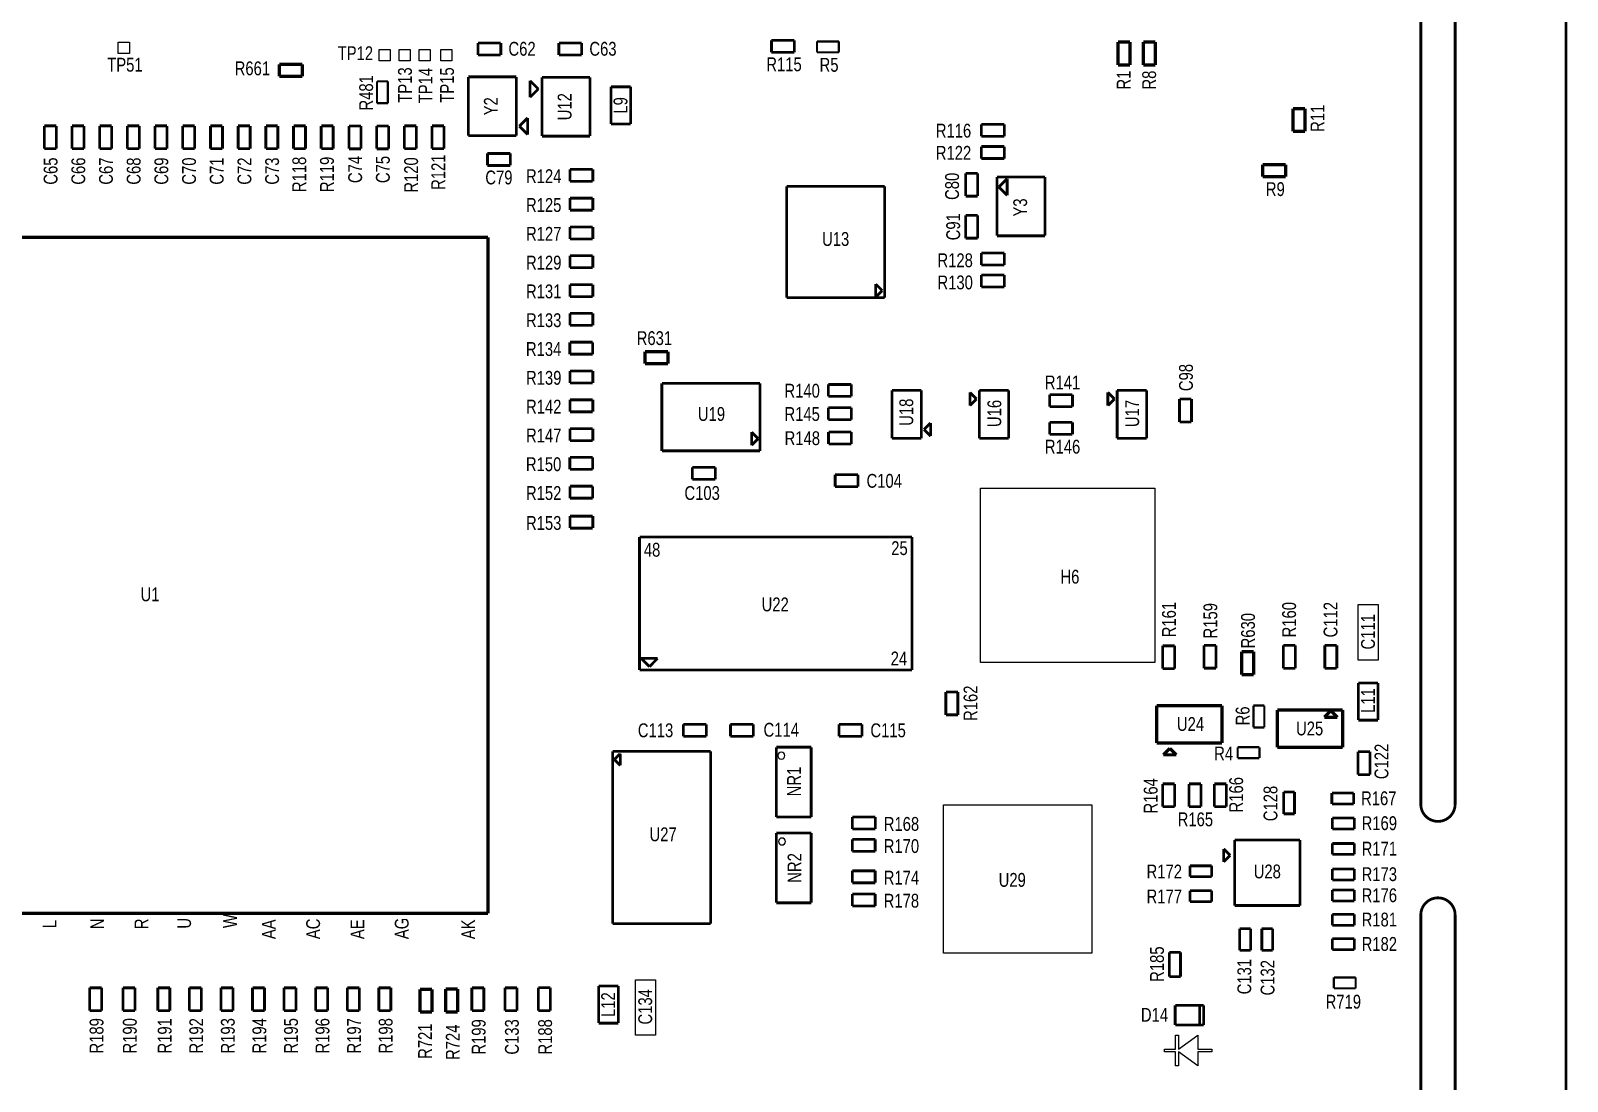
# Model space of a CAD drawing. Extents: x -186 to 234, y -83 to 214.
# Drawn here: x -4 to 66.5, y 22.1 to 70.3 of the extents above; entities that cross this region are included whole.
import ezdxf
from ezdxf.enums import TextEntityAlignment as Align

# ---------------------------------------------------------------- set-up
doc = ezdxf.new("R2010")
doc.units = 0
for name, color, linetype in [('BG_OUTLINE', 253, 'CONTINUOUS'), ('PG_ASSEMBLY_TOP', 111, 'CONTINUOUS'), ('RD_ASSEMBLY_TOP', 142, 'CONTINUOUS')]:
    doc.layers.add(name, color=color, linetype=linetype)

msp = doc.modelspace()

# ---------------------------------------------------------------- linework, layer by layer
at = {"layer": 'BG_OUTLINE', "const_width": 0.127}
for points in [[(66.460395, 157.020311), (66.460395, -9.271)], [(59.805595, 71.334605), (59.805595, 68.794605)], [(61.380395, 71.334605), (61.380395, 68.794605)], [(59.805595, 37.381891), (59.805595, 68.794605)], [(61.380395, 34.841891), (61.380395, 68.794605)], [(59.805595, 34.841891), (59.805595, 37.381891)], [(59.805595, 29.761891), (59.805595, 27.221891)], [(61.380395, 29.761891), (61.380395, 27.221891)], [(59.805595, -6.271006), (59.805595, 27.221891)], [(61.380395, -9.271), (61.380395, 27.221891)]]:
    msp.add_lwpolyline(points, dxfattribs=at)
for points in [[(61.380395, 34.841891, -0.999935), (59.805595, 34.841891)], [(59.805595, 29.761891, -1.000065), (61.380395, 29.761891)]]:
    msp.add_lwpolyline(points, format="xyb", dxfattribs=at)
at = {"layer": 'PG_ASSEMBLY_TOP'}
for points in [[(0.06317, 69.27088), (0.06317, 69.77888), (0.57117, 69.77888), (0.57117, 69.27088)], [(12.030989, 68.9356), (12.030989, 69.4436), (12.538989, 69.4436), (12.538989, 68.9356)], [(12.945389, 68.9356), (12.945389, 69.4436), (13.453389, 69.4436), (13.453389, 68.9356)], [(13.859789, 68.9356), (13.859789, 69.4436), (14.367789, 69.4436), (14.367789, 68.9356)], [(14.850389, 68.9356), (14.850389, 69.4436), (15.358389, 69.4436), (15.358389, 68.9356)], [(39.610589, 41.339008), (39.610589, 49.338992), (47.610598, 49.338992), (47.610598, 41.339008)], [(57.855383, 41.4528), (56.935395, 41.4528), (56.935395, 43.9928), (57.855383, 43.9928)], [(37.920193, 28.011603), (37.920193, 34.811691), (44.720002, 34.811691), (44.720002, 28.011603)], [(23.785601, 26.797), (24.705589, 26.797), (24.705589, 24.257), (23.785601, 24.257)]]:
    msp.add_lwpolyline(points, close=True, dxfattribs=at)
for points, const_width in [([(17.609287, 69.744107), (16.559301, 69.744107)], 0.127), ([(16.559301, 69.744107), (16.559301, 69.193893)], 0.127), ([(17.609287, 69.193893), (17.609287, 69.744107)], 0.127), ([(21.320303, 69.744107), (20.270191, 69.744107)], 0.127), ([(20.270191, 69.744107), (20.270191, 69.193893)], 0.127), ([(21.320303, 69.193893), (21.320303, 69.744107)], 0.127), ([(31.072607, 69.871107), (30.022597, 69.871107)], 0.127), ([(30.022597, 69.871107), (30.022597, 69.320893)], 0.127), ([(31.072607, 69.320893), (31.072607, 69.871107)], 0.127), ([(33.112989, 69.820511), (32.113195, 69.820511)], 0.102108), ([(32.113195, 69.820511), (32.113195, 69.320689)], 0.102108), ([(33.112989, 69.320689), (33.112989, 69.820511)], 0.102108), ([(46.466303, 69.788303), (45.916088, 69.788303)], 0.1524), ([(45.916088, 69.788303), (45.916088, 68.738191)], 0.1524), ([(46.466303, 68.738191), (46.466303, 69.788303)], 0.1524), ([(47.084488, 69.790793), (47.084488, 68.740807)], 0.1524), ([(47.634703, 69.790793), (47.084488, 69.790793)], 0.1524), ([(47.634703, 68.740807), (47.634703, 69.790793)], 0.1524), ([(16.559301, 69.193893), (17.609287, 69.193893)], 0.127), ([(20.270191, 69.193893), (21.320303, 69.193893)], 0.127), ([(30.022597, 69.320893), (31.072607, 69.320893)], 0.127), ([(32.113195, 69.320689), (33.112989, 69.320689)], 0.102108), ([(8.506968, 68.771287), (7.456983, 68.771287)], 0.1524), ([(7.456983, 68.771287), (7.456983, 68.221073)], 0.1524), ([(8.506968, 68.221073), (8.506968, 68.771287)], 0.1524), ([(45.916088, 68.738191), (46.466303, 68.738191)], 0.1524), ([(47.084488, 68.740807), (47.634703, 68.740807)], 0.1524), ([(7.456983, 68.221073), (8.506968, 68.221073)], 0.1524), ([(11.930685, 67.987697), (11.930685, 66.987903)], 0.102108), ([(12.430506, 67.987697), (11.930685, 67.987697)], 0.102108), ([(12.430506, 66.987903), (12.430506, 67.987697)], 0.102108), ([(18.315483, 68.194707), (16.115589, 68.194707)], 0.127), ([(16.115589, 68.194707), (16.115589, 65.494687)], 0.127), ([(18.315483, 65.494687), (18.315483, 68.194707)], 0.127), ([(19.330187, 67.637711), (18.949187, 68.018711)], 0.127), ([(18.949187, 68.018711), (18.949187, 67.891711)], 0.127), ([(18.949187, 67.891711), (18.949187, 67.256711)], 0.127), ([(18.949187, 67.256711), (19.330187, 67.637711)], 0.127), ([(19.500088, 68.174895), (19.500088, 65.474799)], 0.127), ([(21.700287, 68.174895), (19.500088, 68.174895)], 0.127), ([(21.700287, 65.474799), (21.700287, 68.174895)], 0.127), ([(22.662693, 67.737203), (22.662693, 66.037511)], 0.127), ([(23.562793, 67.737203), (22.662693, 67.737203)], 0.127), ([(23.562793, 66.037511), (23.562793, 67.737203)], 0.127), ([(11.930685, 66.987903), (12.430506, 66.987903)], 0.102108), ([(18.841187, 66.311297), (18.460187, 65.930297)], 0.127), ([(18.841187, 65.676297), (18.841187, 66.311297)], 0.127), ([(54.492906, 66.742793), (53.942793, 66.742793)], 0.1524), ([(53.942793, 66.742793), (53.942793, 65.692807)], 0.1524), ([(54.492906, 65.692807), (54.492906, 66.742793)], 0.1524), ([(-3.328594, 65.94729), (-3.328594, 64.897305)], 0.127), ([(-2.778709, 65.94729), (-3.328594, 65.94729)], 0.127), ([(-2.778709, 64.897305), (-2.778709, 65.94729)], 0.127), ([(-1.508709, 65.94729), (-2.058594, 65.94729)], 0.127), ([(-2.058594, 65.94729), (-2.058594, 64.897305)], 0.127), ([(-1.508709, 64.897305), (-1.508709, 65.94729)], 0.127), ([(-0.238709, 65.94729), (-0.788594, 65.94729)], 0.127), ([(-0.788594, 65.94729), (-0.788594, 64.897305)], 0.127), ([(-0.238709, 64.897305), (-0.238709, 65.94729)], 0.127), ([(1.031291, 65.94729), (0.481406, 65.94729)], 0.127), ([(0.481406, 65.94729), (0.481406, 64.897305)], 0.127), ([(1.031291, 64.897305), (1.031291, 65.94729)], 0.127), ([(2.301291, 65.94729), (1.751406, 65.94729)], 0.127), ([(1.751406, 65.94729), (1.751406, 64.897305)], 0.127), ([(2.301291, 64.897305), (2.301291, 65.94729)], 0.127), ([(3.021406, 65.94729), (3.021406, 64.897305)], 0.127), ([(3.571291, 65.94729), (3.021406, 65.94729)], 0.127), ([(3.571291, 64.897305), (3.571291, 65.94729)], 0.127), ([(4.291406, 65.94729), (4.291406, 64.897305)], 0.127), ([(4.841291, 65.94729), (4.291406, 65.94729)], 0.127), ([(4.841291, 64.897305), (4.841291, 65.94729)], 0.127), ([(6.111291, 65.94729), (5.561406, 65.94729)], 0.127), ([(5.561406, 65.94729), (5.561406, 64.897305)], 0.127), ([(6.111291, 64.897305), (6.111291, 65.94729)], 0.127), ([(7.381291, 65.94729), (6.831406, 65.94729)], 0.127), ([(6.831406, 65.94729), (6.831406, 64.897305)], 0.127), ([(7.381291, 64.897305), (7.381291, 65.94729)], 0.127), ([(8.101406, 65.94729), (8.101406, 64.897305)], 0.127), ([(8.651291, 65.94729), (8.101406, 65.94729)], 0.127), ([(8.651291, 64.897305), (8.651291, 65.94729)], 0.127), ([(9.371406, 65.94729), (9.371406, 64.897305)], 0.127), ([(9.921291, 65.94729), (9.371406, 65.94729)], 0.127), ([(9.921291, 64.897305), (9.921291, 65.94729)], 0.127), ([(11.191291, 65.944801), (10.641406, 65.944801)], 0.127), ([(10.641406, 65.944801), (10.641406, 64.894689)], 0.127), ([(11.191291, 64.894689), (11.191291, 65.944801)], 0.127), ([(12.461291, 65.944801), (11.911406, 65.944801)], 0.127), ([(11.911406, 65.944801), (11.911406, 64.894689)], 0.127), ([(12.461291, 64.894689), (12.461291, 65.944801)], 0.127), ([(13.181406, 65.94729), (13.181406, 64.897305)], 0.127), ([(13.731291, 65.94729), (13.181406, 65.94729)], 0.127), ([(13.731291, 64.897305), (13.731291, 65.94729)], 0.127), ([(14.451406, 65.94729), (14.451406, 64.897305)], 0.127), ([(15.001291, 65.94729), (14.451406, 65.94729)], 0.127), ([(15.001291, 64.897305), (15.001291, 65.94729)], 0.127), ([(16.115589, 65.494687), (18.315483, 65.494687)], 0.127), ([(18.460187, 65.930297), (18.841187, 65.549297)], 0.127), ([(18.841187, 65.549297), (18.841187, 65.676297)], 0.127), ([(22.662693, 66.037511), (23.562793, 66.037511)], 0.127), ([(40.700503, 66.015108), (39.650391, 66.015108)], 0.127), ([(39.650391, 66.015108), (39.650391, 65.465198)], 0.127), ([(40.700503, 65.465198), (40.700503, 66.015108)], 0.127), ([(53.942793, 65.692807), (54.492906, 65.692807)], 0.1524), ([(-3.328594, 64.897305), (-2.778709, 64.897305)], 0.127), ([(-2.058594, 64.897305), (-1.508709, 64.897305)], 0.127), ([(-0.788594, 64.897305), (-0.238709, 64.897305)], 0.127), ([(0.481406, 64.897305), (1.031291, 64.897305)], 0.127), ([(1.751406, 64.897305), (2.301291, 64.897305)], 0.127), ([(3.021406, 64.897305), (3.571291, 64.897305)], 0.127), ([(4.291406, 64.897305), (4.841291, 64.897305)], 0.127), ([(5.561406, 64.897305), (6.111291, 64.897305)], 0.127), ([(6.831406, 64.897305), (7.381291, 64.897305)], 0.127), ([(8.101406, 64.897305), (8.651291, 64.897305)], 0.127), ([(9.371406, 64.897305), (9.921291, 64.897305)], 0.127), ([(10.641406, 64.894689), (11.191291, 64.894689)], 0.127), ([(11.911406, 64.894689), (12.461291, 64.894689)], 0.127), ([(13.181406, 64.897305), (13.731291, 64.897305)], 0.127), ([(14.451406, 64.897305), (15.001291, 64.897305)], 0.127), ([(19.500088, 65.474799), (21.700287, 65.474799)], 0.127), ([(39.650391, 65.465198), (40.700503, 65.465198)], 0.127), ([(40.700503, 64.999108), (39.650391, 64.999108)], 0.127), ([(39.650391, 64.999108), (39.650391, 64.449198)], 0.127), ([(40.700503, 64.449198), (40.700503, 64.999108)], 0.127), ([(18.046497, 64.681405), (16.996689, 64.681405)], 0.127), ([(16.996689, 64.681405), (16.996689, 64.13119)], 0.127), ([(16.996689, 64.13119), (18.046497, 64.13119)], 0.127), ([(18.046497, 64.13119), (18.046497, 64.681405)], 0.127), ([(39.650391, 64.449198), (40.700503, 64.449198)], 0.127), ([(53.607487, 64.172109), (52.557502, 64.172109)], 0.1524), ([(52.557502, 64.172109), (52.557502, 63.621895)], 0.1524), ([(53.607487, 63.621895), (53.607487, 64.172109)], 0.1524), ([(21.828303, 63.952907), (20.778191, 63.952907)], 0.127), ([(20.778191, 63.952907), (20.778191, 63.402693)], 0.127), ([(20.778191, 63.402693), (21.828303, 63.402693)], 0.127), ([(21.828303, 63.402693), (21.828303, 63.952907)], 0.127), ([(39.484097, 63.774803), (38.933907, 63.774803)], 0.127), ([(38.933907, 63.774803), (38.933907, 62.724792)], 0.127), ([(39.484097, 62.724792), (39.484097, 63.774803)], 0.127), ([(40.36949, 63.60541), (40.36949, 60.90539)], 0.127), ([(42.569689, 63.60541), (40.36949, 63.60541)], 0.127), ([(40.834589, 63.5254), (40.453589, 63.1444)], 0.127), ([(40.834589, 62.8904), (40.834589, 63.5254)], 0.127), ([(42.569689, 60.90539), (42.569689, 63.60541)], 0.127), ([(52.557502, 63.621895), (53.607487, 63.621895)], 0.1524), ([(35.2171, 63.169292), (30.717007, 63.169292)], 0.127), ([(30.717007, 63.169292), (30.717007, 58.069201)], 0.127), ([(35.2171, 58.069201), (35.2171, 63.169292)], 0.127), ([(38.933907, 62.724792), (39.484097, 62.724792)], 0.127), ([(40.453589, 63.1444), (40.834589, 62.7634)], 0.127), ([(40.834589, 62.7634), (40.834589, 62.8904)], 0.127), ([(21.828303, 62.632107), (20.778191, 62.632107)], 0.127), ([(20.778191, 62.632107), (20.778191, 62.081893)], 0.127), ([(20.778191, 62.081893), (21.828303, 62.081893)], 0.127), ([(21.828303, 62.081893), (21.828303, 62.632107)], 0.127), ([(21.828303, 61.311307), (20.778191, 61.311307)], 0.127), ([(20.778191, 61.311307), (20.778191, 60.761093)], 0.127), ([(21.828303, 60.761093), (21.828303, 61.311307)], 0.127), ([(38.933907, 61.846993), (38.933907, 60.796907)], 0.127), ([(39.484097, 61.846993), (38.933907, 61.846993)], 0.127), ([(39.484097, 60.796907), (39.484097, 61.846993)], 0.127), ([(17.020286, 60.841611), (-13.979906, 60.841611)], 0.1524), ([(17.020286, 29.841393), (17.020286, 60.841611)], 0.1524), ([(20.778191, 60.761093), (21.828303, 60.761093)], 0.127), ([(38.933907, 60.796907), (39.484097, 60.796907)], 0.127), ([(40.36949, 60.90539), (42.569689, 60.90539)], 0.127), ([(21.828303, 59.990507), (20.778191, 59.990507)], 0.127), ([(20.778191, 59.990507), (20.778191, 59.440293)], 0.127), ([(21.828303, 59.440293), (21.828303, 59.990507)], 0.127), ([(40.700503, 60.122308), (39.650391, 60.122308)], 0.127), ([(39.650391, 60.122308), (39.650391, 59.572398)], 0.127), ([(40.700503, 59.572398), (40.700503, 60.122308)], 0.127), ([(20.778191, 59.440293), (21.828303, 59.440293)], 0.127), ([(39.650391, 59.572398), (40.700503, 59.572398)], 0.127), ([(21.828303, 58.669707), (20.778191, 58.669707)], 0.127), ([(20.778191, 58.669707), (20.778191, 58.119493)], 0.127), ([(21.828303, 58.119493), (21.828303, 58.669707)], 0.127), ([(35.102292, 58.395387), (34.802394, 58.695311)], 0.127), ([(34.802394, 58.695311), (34.802394, 58.095388)], 0.127), ([(40.700503, 59.106308), (39.650391, 59.106308)], 0.127), ([(39.650391, 59.106308), (39.650391, 58.556398)], 0.127), ([(39.650391, 58.556398), (40.700503, 58.556398)], 0.127), ([(40.700503, 58.556398), (40.700503, 59.106308)], 0.127), ([(20.778191, 58.119493), (21.828303, 58.119493)], 0.127), ([(30.717007, 58.069201), (35.2171, 58.069201)], 0.127), ([(34.802394, 58.095388), (35.102292, 58.395387)], 0.127), ([(21.828303, 57.348907), (20.778191, 57.348907)], 0.127), ([(20.778191, 57.348907), (20.778191, 56.798693)], 0.127), ([(21.828303, 56.798693), (21.828303, 57.348907)], 0.127), ([(20.778191, 56.798693), (21.828303, 56.798693)], 0.127), ([(21.825687, 56.028107), (20.775701, 56.028107)], 0.127), ([(20.775701, 56.028107), (20.775701, 55.477893)], 0.127), ([(21.825687, 55.477893), (21.825687, 56.028107)], 0.127), ([(20.775701, 55.477893), (21.825687, 55.477893)], 0.127), ([(25.276912, 55.589653), (24.226926, 55.589653)], 0.1524), ([(24.226926, 55.589653), (24.226926, 55.039438)], 0.1524), ([(24.226926, 55.039438), (25.276912, 55.039438)], 0.1524), ([(25.276912, 55.039438), (25.276912, 55.589653)], 0.1524), ([(21.828303, 54.707307), (20.778191, 54.707307)], 0.127), ([(20.778191, 54.707307), (20.778191, 54.157093)], 0.127), ([(21.828303, 54.157093), (21.828303, 54.707307)], 0.127), ([(20.778191, 54.157093), (21.828303, 54.157093)], 0.127), ([(29.495801, 54.145688), (24.995886, 54.145688)], 0.127), ([(24.995886, 54.145688), (24.995886, 51.045593)], 0.127), ([(29.495801, 51.045593), (29.495801, 54.145688)], 0.127), ([(33.682483, 54.090087), (32.632701, 54.090087)], 0.127), ([(32.632701, 54.090087), (32.632701, 53.540203)], 0.127), ([(32.632701, 53.540203), (33.682483, 53.540203)], 0.127), ([(33.682483, 53.540203), (33.682483, 54.090087)], 0.127), ([(36.897589, 53.823591), (35.547605, 53.823591)], 0.127), ([(35.547605, 53.823591), (35.547605, 51.623493)], 0.127), ([(36.897589, 51.623493), (36.897589, 53.823591)], 0.127), ([(39.429995, 53.423591), (39.129995, 53.723489)], 0.127), ([(39.129995, 53.723489), (39.129995, 53.123592)], 0.127), ([(40.904998, 53.823591), (39.554887, 53.823591)], 0.127), ([(39.554887, 53.823591), (39.554887, 51.623493)], 0.127), ([(40.904998, 51.623493), (40.904998, 53.823591)], 0.127), ([(43.828691, 53.621889), (42.778985, 53.621889)], 0.127), ([(42.778985, 53.621889), (42.778985, 53.071801)], 0.127), ([(43.828691, 53.071801), (43.828691, 53.621889)], 0.127), ([(45.752487, 53.423591), (45.452589, 53.723489)], 0.127), ([(45.452589, 53.723489), (45.452589, 53.123592)], 0.127), ([(47.22749, 53.823591), (45.877505, 53.823591)], 0.127), ([(45.877505, 53.823591), (45.877505, 51.623493)], 0.127), ([(47.22749, 51.623493), (47.22749, 53.823591)], 0.127), ([(21.829293, 53.386507), (20.779283, 53.386507)], 0.127), ([(20.779283, 53.386507), (20.779283, 52.836293)], 0.127), ([(20.779283, 52.836293), (21.829293, 52.836293)], 0.127), ([(21.829293, 52.836293), (21.829293, 53.386507)], 0.127), ([(33.682483, 53.023287), (32.632701, 53.023287)], 0.127), ([(32.632701, 53.023287), (32.632701, 52.473403)], 0.127), ([(33.682483, 52.473403), (33.682483, 53.023287)], 0.127), ([(39.129995, 53.123592), (39.429995, 53.423591)], 0.127), ([(42.778985, 53.071801), (43.828691, 53.071801)], 0.127), ([(45.452589, 53.123592), (45.752487, 53.423591)], 0.127), ([(48.738307, 53.418511), (48.738307, 52.368399)], 0.127), ([(49.288497, 53.418511), (48.738307, 53.418511)], 0.127), ([(49.288497, 52.368399), (49.288497, 53.418511)], 0.127), ([(32.632701, 52.473403), (33.682483, 52.473403)], 0.127), ([(37.322506, 52.323492), (37.022583, 52.023493)], 0.127), ([(37.322506, 51.723493), (37.322506, 52.323492)], 0.127), ([(43.828691, 52.351889), (42.778985, 52.351889)], 0.127), ([(42.778985, 52.351889), (42.778985, 51.801801)], 0.127), ([(43.828691, 51.801801), (43.828691, 52.351889)], 0.127), ([(48.738307, 52.368399), (49.288497, 52.368399)], 0.127), ([(21.828303, 52.065707), (20.778191, 52.065707)], 0.127), ([(20.778191, 52.065707), (20.778191, 51.515493)], 0.127), ([(20.778191, 51.515493), (21.828303, 51.515493)], 0.127), ([(21.828303, 51.515493), (21.828303, 52.065707)], 0.127), ([(29.417289, 51.604697), (29.11729, 51.904595)], 0.127), ([(29.11729, 51.904595), (29.11729, 51.304393)], 0.127), ([(29.11729, 51.304393), (29.417289, 51.604697)], 0.127), ([(33.690103, 51.913307), (32.639991, 51.913307)], 0.127), ([(32.639991, 51.913307), (32.639991, 51.363093)], 0.127), ([(33.690103, 51.363093), (33.690103, 51.913307)], 0.127), ([(35.547605, 51.623493), (36.897589, 51.623493)], 0.127), ([(37.022583, 52.023493), (37.322506, 51.723493)], 0.127), ([(39.554887, 51.623493), (40.904998, 51.623493)], 0.127), ([(42.778985, 51.801801), (43.828691, 51.801801)], 0.127), ([(45.877505, 51.623493), (47.22749, 51.623493)], 0.127), ([(21.825687, 50.744907), (20.775701, 50.744907)], 0.127), ([(20.775701, 50.744907), (20.775701, 50.194693)], 0.127), ([(21.825687, 50.194693), (21.825687, 50.744907)], 0.127), ([(24.995886, 51.045593), (29.495801, 51.045593)], 0.127), ([(32.639991, 51.363093), (33.690103, 51.363093)], 0.127), ([(20.775701, 50.194693), (21.825687, 50.194693)], 0.127), ([(27.445005, 50.28819), (26.394893, 50.28819)], 0.127), ([(26.394893, 50.28819), (26.394893, 49.738001)], 0.127), ([(27.445005, 49.738001), (27.445005, 50.28819)], 0.127), ([(21.826804, 49.424107), (20.776997, 49.424107)], 0.127), ([(20.776997, 49.424107), (20.776997, 48.873893)], 0.127), ([(21.826804, 48.873893), (21.826804, 49.424107)], 0.127), ([(26.394893, 49.738001), (27.445005, 49.738001)], 0.127), ([(33.993607, 49.957507), (32.943597, 49.957507)], 0.127), ([(32.943597, 49.957507), (32.943597, 49.407293)], 0.127), ([(32.943597, 49.407293), (33.993607, 49.407293)], 0.127), ([(33.993607, 49.407293), (33.993607, 49.957507)], 0.127), ([(20.776997, 48.873893), (21.826804, 48.873893)], 0.127), ([(21.828303, 48.052507), (20.778191, 48.052507)], 0.127), ([(20.778191, 48.052507), (20.778191, 47.502293)], 0.127), ([(21.828303, 47.502293), (21.828303, 48.052507)], 0.127), ([(20.778191, 47.502293), (21.828303, 47.502293)], 0.127), ([(36.470387, 47.091905), (23.970488, 47.091905)], 0.127), ([(23.970488, 47.091905), (23.970488, 40.991993)], 0.127), ([(36.470387, 40.991993), (36.470387, 47.091905)], 0.127), ([(24.804192, 41.530499), (24.042192, 41.530499)], 0.127), ([(24.042192, 41.530499), (24.423192, 41.149499)], 0.127), ([(24.423192, 41.149499), (24.804192, 41.530499)], 0.127), ([(48.516083, 42.104793), (47.966198, 42.104793)], 0.127), ([(47.966198, 42.104793), (47.966198, 41.054807)], 0.127), ([(48.516083, 41.054807), (48.516083, 42.104793)], 0.127), ([(49.866093, 42.128389), (49.866093, 41.078404)], 0.127), ([(50.416003, 42.128389), (49.866093, 42.128389)], 0.127), ([(50.416003, 41.078404), (50.416003, 42.128389)], 0.127), ([(51.590499, 41.830295), (51.590499, 40.78031)], 0.1524), ([(52.140714, 41.830295), (51.590499, 41.830295)], 0.1524), ([(52.140714, 40.78031), (52.140714, 41.830295)], 0.1524), ([(54.053486, 42.1259), (53.503601, 42.1259)], 0.127), ([(53.503601, 42.1259), (53.503601, 41.076093)], 0.127), ([(54.053486, 41.076093), (54.053486, 42.1259)], 0.127), ([(55.953406, 42.1259), (55.403496, 42.1259)], 0.127), ([(55.403496, 42.1259), (55.403496, 41.076093)], 0.127), ([(55.953406, 41.076093), (55.953406, 42.1259)], 0.127), ([(23.970488, 40.991993), (36.470387, 40.991993)], 0.127), ([(47.966198, 41.054807), (48.516083, 41.054807)], 0.127), ([(49.866093, 41.078404), (50.416003, 41.078404)], 0.127), ([(53.503601, 41.076093), (54.053486, 41.076093)], 0.127), ([(55.403496, 41.076093), (55.953406, 41.076093)], 0.127), ([(51.590499, 40.78031), (52.140714, 40.78031)], 0.1524), ([(57.845503, 40.397913), (56.945606, 40.397913)], 0.127), ([(56.945606, 40.397913), (56.945606, 38.697891)], 0.127), ([(57.845503, 38.697891), (57.845503, 40.397913)], 0.127), ([(38.022606, 39.989811), (38.022606, 38.939699)], 0.127), ([(38.572491, 39.989811), (38.022606, 39.989811)], 0.127), ([(38.572491, 38.939699), (38.572491, 39.989811)], 0.127), ([(38.022606, 38.939699), (38.572491, 38.939699)], 0.127), ([(50.691288, 39.356309), (47.691091, 39.356309)], 0.1524), ([(47.691091, 39.356309), (47.691091, 37.656491)], 0.1524), ([(50.691288, 37.656491), (50.691288, 39.356309)], 0.1524), ([(52.631137, 39.364691), (52.131239, 39.364691)], 0.102108), ([(52.131239, 39.364691), (52.131239, 38.364897)], 0.102108), ([(52.631137, 38.364897), (52.631137, 39.364691)], 0.102108), ([(56.228488, 39.156411), (53.228291, 39.156411)], 0.1524), ([(53.228291, 39.156411), (53.228291, 37.456593)], 0.1524), ([(55.682693, 39.130199), (55.382693, 38.830301)], 0.1524), ([(55.382693, 38.830301), (55.982692, 38.830301)], 0.1524), ([(55.982692, 38.830301), (55.682693, 39.130199)], 0.1524), ([(56.228488, 37.456593), (56.228488, 39.156411)], 0.1524), ([(27.034007, 38.502107), (25.983997, 38.502107)], 0.127), ([(25.983997, 38.502107), (25.983997, 37.951893)], 0.127), ([(27.034007, 37.951893), (27.034007, 38.502107)], 0.127), ([(29.193007, 38.502107), (28.142997, 38.502107)], 0.127), ([(28.142997, 38.502107), (28.142997, 37.951893)], 0.127), ([(29.193007, 37.951893), (29.193007, 38.502107)], 0.127), ([(34.171407, 38.502107), (33.121397, 38.502107)], 0.127), ([(33.121397, 38.502107), (33.121397, 37.951893)], 0.127), ([(34.171407, 37.951893), (34.171407, 38.502107)], 0.127), ([(52.131239, 38.364897), (52.631137, 38.364897)], 0.102108), ([(56.945606, 38.697891), (57.845503, 38.697891)], 0.127), ([(25.983997, 37.951893), (27.034007, 37.951893)], 0.127), ([(28.142997, 37.951893), (29.193007, 37.951893)], 0.127), ([(31.844005, 37.457405), (30.243805, 37.457405)], 0.127), ([(30.243805, 37.457405), (30.243805, 34.257488)], 0.127), ([(31.844005, 34.257488), (31.844005, 37.457405)], 0.127), ([(33.121397, 37.951893), (34.171407, 37.951893)], 0.127), ([(47.691091, 37.656491), (50.691288, 37.656491)], 0.1524), ([(48.291293, 37.406301), (47.991293, 37.106403)], 0.1524), ([(48.591292, 37.106403), (48.291293, 37.406301)], 0.1524), ([(52.406093, 37.456389), (51.406298, 37.456389)], 0.102108), ([(51.406298, 37.456389), (51.406298, 36.956492)], 0.102108), ([(52.406093, 36.956492), (52.406093, 37.456389)], 0.102108), ([(53.228291, 37.456593), (56.228488, 37.456593)], 0.1524), ([(27.237995, 37.266601), (22.737902, 37.266601)], 0.127), ([(22.737902, 37.266601), (22.737902, 29.366693)], 0.127), ([(23.070871, 37.152809), (22.813594, 36.895303)], 0.127), ([(22.813594, 36.895303), (23.090886, 36.61791)], 0.127), ([(23.08098, 37.152809), (23.070871, 37.152809)], 0.127), ([(23.090886, 37.142903), (23.08098, 37.152809)], 0.127), ([(23.090886, 36.61791), (23.090886, 37.142903)], 0.127), ([(27.237995, 29.366693), (27.237995, 37.266601)], 0.127), ([(47.991293, 37.106403), (48.591292, 37.106403)], 0.1524), ([(51.406298, 36.956492), (52.406093, 36.956492)], 0.102108), ([(56.927496, 37.251411), (56.927496, 36.201401)], 0.127), ([(57.477406, 37.251411), (56.927496, 37.251411)], 0.127), ([(57.477406, 36.201401), (57.477406, 37.251411)], 0.127), ([(56.927496, 36.201401), (57.477406, 36.201401)], 0.127), ([(48.516083, 35.7759), (47.966198, 35.7759)], 0.127), ([(47.966198, 35.7759), (47.966198, 34.726093)], 0.127), ([(48.516083, 34.726093), (48.516083, 35.7759)], 0.127), ([(49.720297, 35.7759), (49.170107, 35.7759)], 0.127), ([(49.170107, 35.7759), (49.170107, 34.726093)], 0.127), ([(49.720297, 34.726093), (49.720297, 35.7759)], 0.127), ([(50.888697, 35.7759), (50.338507, 35.7759)], 0.127), ([(50.338507, 35.7759), (50.338507, 34.726093)], 0.127), ([(50.888697, 34.726093), (50.888697, 35.7759)], 0.127), ([(54.0131, 35.399497), (53.513304, 35.399497)], 0.127), ([(53.513304, 35.399497), (53.513304, 34.399703)], 0.127), ([(54.0131, 34.399703), (54.0131, 35.399497)], 0.127), ([(56.726887, 35.352711), (55.727092, 35.352711)], 0.127), ([(55.727092, 35.352711), (55.727092, 34.852889)], 0.127), ([(56.726887, 34.852889), (56.726887, 35.352711)], 0.127), ([(47.966198, 34.726093), (48.516083, 34.726093)], 0.127), ([(49.170107, 34.726093), (49.720297, 34.726093)], 0.127), ([(50.338507, 34.726093), (50.888697, 34.726093)], 0.127), ([(55.727092, 34.852889), (56.726887, 34.852889)], 0.127), ([(30.243805, 34.257488), (31.844005, 34.257488)], 0.127), ([(34.782785, 34.252205), (33.7328, 34.252205)], 0.127), ([(33.7328, 34.252205), (33.7328, 33.70199)], 0.127), ([(34.782785, 33.70199), (34.782785, 34.252205)], 0.127), ([(53.513304, 34.399703), (54.0131, 34.399703)], 0.127), ([(56.752287, 34.209711), (55.752492, 34.209711)], 0.127), ([(55.752492, 34.209711), (55.752492, 33.709889)], 0.127), ([(56.752287, 33.709889), (56.752287, 34.209711)], 0.127), ([(31.844005, 33.520405), (30.243805, 33.520405)], 0.127), ([(30.243805, 33.520405), (30.243805, 30.320488)], 0.127), ([(31.844005, 30.320488), (31.844005, 33.520405)], 0.127), ([(34.78149, 33.236205), (33.731505, 33.236205)], 0.127), ([(33.731505, 33.236205), (33.731505, 32.68599)], 0.127), ([(33.7328, 33.70199), (34.782785, 33.70199)], 0.127), ([(34.78149, 32.68599), (34.78149, 33.236205)], 0.127), ([(54.264585, 33.196301), (51.264287, 33.196301)], 0.127), ([(51.264287, 33.196301), (51.264287, 30.196307)], 0.127), ([(54.264585, 30.196307), (54.264585, 33.196301)], 0.127), ([(55.752492, 33.709889), (56.752287, 33.709889)], 0.127), ([(33.731505, 32.68599), (34.78149, 32.68599)], 0.127), ([(51.064389, 32.496303), (50.764491, 32.796201)], 0.127), ([(50.764491, 32.796201), (50.764491, 32.196303)], 0.127), ([(50.764491, 32.196303), (51.064389, 32.496303)], 0.127), ([(56.752287, 33.041311), (55.752492, 33.041311)], 0.127), ([(55.752492, 33.041311), (55.752492, 32.541489)], 0.127), ([(55.752492, 32.541489), (56.752287, 32.541489)], 0.127), ([(56.752287, 32.541489), (56.752287, 33.041311)], 0.127), ([(34.78149, 31.788405), (33.731505, 31.788405)], 0.127), ([(33.731505, 31.788405), (33.731505, 31.23819)], 0.127), ([(34.78149, 31.23819), (34.78149, 31.788405)], 0.127), ([(50.216308, 32.017995), (49.216285, 32.017995)], 0.127), ([(49.216285, 32.017995), (49.216285, 31.517793)], 0.127), ([(50.216308, 31.517793), (50.216308, 32.017995)], 0.127), ([(56.752287, 31.870091), (55.752492, 31.870091)], 0.127), ([(55.752492, 31.870091), (55.752492, 31.370295)], 0.127), ([(56.752287, 31.370295), (56.752287, 31.870091)], 0.127), ([(33.731505, 31.23819), (34.78149, 31.23819)], 0.127), ([(49.216285, 31.517793), (50.216308, 31.517793)], 0.127), ([(55.752492, 31.370295), (56.752287, 31.370295)], 0.127), ([(30.243805, 30.320488), (31.844005, 30.320488)], 0.127), ([(34.779687, 30.729707), (33.729701, 30.729707)], 0.127), ([(33.729701, 30.729707), (33.729701, 30.179493)], 0.127), ([(34.779687, 30.179493), (34.779687, 30.729707)], 0.127), ([(50.216308, 30.874995), (49.216285, 30.874995)], 0.127), ([(49.216285, 30.874995), (49.216285, 30.374793)], 0.127), ([(49.216285, 30.374793), (50.216308, 30.374793)], 0.127), ([(50.216308, 30.374793), (50.216308, 30.874995)], 0.127), ([(56.752287, 30.904891), (55.752492, 30.904891)], 0.127), ([(55.752492, 30.904891), (55.752492, 30.405095)], 0.127), ([(55.752492, 30.405095), (56.752287, 30.405095)], 0.127), ([(56.752287, 30.405095), (56.752287, 30.904891)], 0.127), ([(-13.979906, 29.841393), (17.020286, 29.841393)], 0.1524), ([(33.729701, 30.179493), (34.779687, 30.179493)], 0.127), ([(51.264287, 30.196307), (54.264585, 30.196307)], 0.127), ([(56.752287, 29.790111), (55.752492, 29.790111)], 0.127), ([(55.752492, 29.790111), (55.752492, 29.290289)], 0.127), ([(56.752287, 29.290289), (56.752287, 29.790111)], 0.127), ([(22.737902, 29.366693), (27.237995, 29.366693)], 0.127), ([(51.4985, 29.138093), (51.4985, 28.138095)], 0.127), ([(51.998397, 29.138093), (51.4985, 29.138093)], 0.127), ([(51.998397, 28.138095), (51.998397, 29.138093)], 0.127), ([(52.5145, 29.138093), (52.5145, 28.138095)], 0.127), ([(53.014397, 29.138093), (52.5145, 29.138093)], 0.127), ([(53.014397, 28.138095), (53.014397, 29.138093)], 0.127), ([(55.752492, 29.290289), (56.752287, 29.290289)], 0.127), ([(51.4985, 28.138095), (51.998397, 28.138095)], 0.127), ([(52.5145, 28.138095), (53.014397, 28.138095)], 0.127), ([(56.752287, 28.672511), (55.752492, 28.672511)], 0.127), ([(55.752492, 28.672511), (55.752492, 28.172689)], 0.127), ([(55.752492, 28.172689), (56.752287, 28.172689)], 0.127), ([(56.752287, 28.172689), (56.752287, 28.672511)], 0.127), ([(48.784789, 28.0543), (48.276789, 28.0543)], 0.127), ([(48.276789, 28.0543), (48.276789, 26.9367)], 0.127), ([(48.784789, 26.9367), (48.784789, 28.0543)], 0.127), ([(48.276789, 26.9367), (48.784789, 26.9367)], 0.127), ([(56.818733, 26.898143), (55.818938, 26.898143)], 0.102108), ([(55.818938, 26.898143), (55.818938, 26.398322)], 0.102108), ([(56.818733, 26.398322), (56.818733, 26.898143)], 0.102108), ([(-0.695909, 26.423595), (-1.245794, 26.423595)], 0.127), ([(-1.245794, 26.423595), (-1.245794, 25.373609)], 0.127), ([(-0.695909, 25.373609), (-0.695909, 26.423595)], 0.127), ([(0.828091, 26.423595), (0.278206, 26.423595)], 0.127), ([(0.278206, 26.423595), (0.278206, 25.373609)], 0.127), ([(0.828091, 25.373609), (0.828091, 26.423595)], 0.127), ([(2.428291, 26.423595), (1.878406, 26.423595)], 0.127), ([(1.878406, 26.423595), (1.878406, 25.373609)], 0.127), ([(2.428291, 25.373609), (2.428291, 26.423595)], 0.127), ([(3.876091, 26.423595), (3.326206, 26.423595)], 0.127), ([(3.326206, 26.423595), (3.326206, 25.373609)], 0.127), ([(3.876091, 25.373609), (3.876091, 26.423595)], 0.127), ([(5.323891, 26.423595), (4.774006, 26.423595)], 0.127), ([(4.774006, 26.423595), (4.774006, 25.373609)], 0.127), ([(5.323891, 25.373609), (5.323891, 26.423595)], 0.127), ([(6.771691, 26.423595), (6.221806, 26.423595)], 0.127), ([(6.221806, 26.423595), (6.221806, 25.373609)], 0.127), ([(6.771691, 25.373609), (6.771691, 26.423595)], 0.127), ([(8.219491, 26.423595), (7.669606, 26.423595)], 0.127), ([(7.669606, 26.423595), (7.669606, 25.373609)], 0.127), ([(8.219491, 25.373609), (8.219491, 26.423595)], 0.127), ([(9.667291, 26.423595), (9.117406, 26.423595)], 0.127), ([(9.117406, 26.423595), (9.117406, 25.373609)], 0.127), ([(9.667291, 25.373609), (9.667291, 26.423595)], 0.127), ([(11.115091, 26.423595), (10.565206, 26.423595)], 0.127), ([(10.565206, 26.423595), (10.565206, 25.373609)], 0.127), ([(11.115091, 25.373609), (11.115091, 26.423595)], 0.127), ([(12.562891, 26.423595), (12.013006, 26.423595)], 0.127), ([(12.013006, 26.423595), (12.013006, 25.373609)], 0.127), ([(12.562891, 25.373609), (12.562891, 26.423595)], 0.127), ([(13.896975, 26.35852), (13.896975, 25.308535)], 0.1524), ([(14.44719, 26.35852), (13.896975, 26.35852)], 0.1524), ([(14.44719, 25.308535), (14.44719, 26.35852)], 0.1524), ([(15.63558, 26.363066), (15.085365, 26.363066)], 0.1524), ([(15.085365, 26.363066), (15.085365, 25.313081)], 0.1524), ([(15.63558, 25.313081), (15.63558, 26.363066)], 0.1524), ([(16.280384, 26.423595), (16.280384, 25.373609)], 0.127), ([(16.830294, 26.423595), (16.280384, 26.423595)], 0.127), ([(16.830294, 25.373609), (16.830294, 26.423595)], 0.127), ([(18.354091, 26.423595), (17.804206, 26.423595)], 0.127), ([(17.804206, 26.423595), (17.804206, 25.373609)], 0.127), ([(18.354091, 25.373609), (18.354091, 26.423595)], 0.127), ([(19.328206, 26.426211), (19.328206, 25.376099)], 0.127), ([(19.878294, 26.426211), (19.328206, 26.426211)], 0.127), ([(19.878294, 25.376099), (19.878294, 26.426211)], 0.127), ([(22.993883, 26.503909), (22.093707, 26.503909)], 0.127), ([(22.093707, 26.503909), (22.093707, 24.804091)], 0.127), ([(22.993883, 24.804091), (22.993883, 26.503909)], 0.127), ([(55.818938, 26.398322), (56.818733, 26.398322)], 0.102108), ([(-1.245794, 25.373609), (-0.695909, 25.373609)], 0.127), ([(0.278206, 25.373609), (0.828091, 25.373609)], 0.127), ([(1.878406, 25.373609), (2.428291, 25.373609)], 0.127), ([(3.326206, 25.373609), (3.876091, 25.373609)], 0.127), ([(4.774006, 25.373609), (5.323891, 25.373609)], 0.127), ([(6.221806, 25.373609), (6.771691, 25.373609)], 0.127), ([(7.669606, 25.373609), (8.219491, 25.373609)], 0.127), ([(9.117406, 25.373609), (9.667291, 25.373609)], 0.127), ([(10.565206, 25.373609), (11.115091, 25.373609)], 0.127), ([(12.013006, 25.373609), (12.562891, 25.373609)], 0.127), ([(13.896975, 25.308535), (14.44719, 25.308535)], 0.1524), ([(15.085365, 25.313081), (15.63558, 25.313081)], 0.1524), ([(16.280384, 25.373609), (16.830294, 25.373609)], 0.127), ([(17.804206, 25.373609), (18.354091, 25.373609)], 0.127), ([(19.328206, 25.376099), (19.878294, 25.376099)], 0.127), ([(49.841404, 25.621005), (48.541, 25.621005)], 0.127), ([(48.541, 25.621005), (48.541, 24.721795)], 0.127), ([(49.666195, 24.721795), (49.666195, 25.621005)], 0.127), ([(49.841404, 24.721795), (49.841404, 25.621005)], 0.127), ([(22.093707, 24.804091), (22.993883, 24.804091)], 0.127), ([(48.541, 24.721795), (49.841404, 24.721795)], 0.127)]:
    msp.add_lwpolyline(points, dxfattribs=dict(at, const_width=const_width))
for points in [[(30.634483, 37.069446, 1), (30.316528, 37.069422, 1)], [(30.659883, 33.132446, 1), (30.341928, 33.132422, 1)]]:
    msp.add_lwpolyline(points, format="xyb", close=True, dxfattribs=at)
for points in [[(48.558704, 23.611789), (48.558704, 24.246789)], [(48.558704, 24.246789), (48.685704, 24.246789)], [(48.685704, 24.246789), (48.685704, 23.611789)], [(48.685704, 23.611789), (49.584889, 24.246789)], [(49.584889, 24.246789), (49.584889, 23.611789)], [(48.050704, 23.484789), (48.050704, 23.611789)], [(48.050704, 23.611789), (48.558704, 23.611789)], [(48.558704, 23.484789), (48.050704, 23.484789)], [(48.558704, 22.849789), (48.558704, 23.484789)], [(49.584889, 22.849789), (48.685704, 23.484789)], [(48.685704, 23.484789), (48.685704, 22.849789)], [(49.584889, 23.611789), (50.219889, 23.611789)], [(50.219889, 23.484789), (49.584889, 23.484789)], [(49.584889, 23.484789), (49.584889, 22.849789)], [(50.219889, 23.611789), (50.219889, 23.484789)], [(48.685704, 22.849789), (48.558704, 22.849789)]]:
    msp.add_lwpolyline(points, dxfattribs=at)

# ---------------------------------------------------------------- texts
at = {"layer": 'PG_ASSEMBLY_TOP', "width": 0.8}
for s, p in [('48', (24.546484, 46.191703)), ('25', (35.894289, 46.267903)), ('24', (35.868889, 41.206699))]:
    msp.add_text(s, height=0.635, dxfattribs=at).set_placement(p, align=Align.CENTER)
for s, p in [('W', (5.50799, 29.161689)), ('L', (-2.77241, 29.161689)), ('N', (-0.58801, 29.110889)), ('R', (1.44399, 29.110889)), ('U', (3.39979, 29.136289)), ('AA', (7.28599, 28.653689)), ('AC', (9.31799, 28.653689)), ('AE', (11.34999, 28.653689)), ('AG', (13.38199, 28.653689)), ('AK', (16.42999, 28.653689))]:
    msp.add_text(s, height=0.635, rotation=90, dxfattribs=at).set_placement(p)
at = {"layer": 'RD_ASSEMBLY_TOP', "width": 0.8}
for s, p in [('C62', (18.582894, 69.1642)), ('C63', (22.293885, 69.1642)), ('TP51', (0.36797, 68.43268)), ('TP12', (10.938789, 68.961)), ('R115', (30.598389, 68.453)), ('R5', (32.663892, 68.4276)), ('R116', (38.372085, 65.410105)), ('R122', (38.372085, 64.394105)), ('C79', (17.521504, 63.263297)), ('R124', (19.576085, 63.3222)), ('R9', (53.133295, 62.728602)), ('R125', (19.576085, 62.0014)), ('R127', (19.576085, 60.6806)), ('U13', (32.967193, 60.441434)), ('R129', (19.576085, 59.3598)), ('R128', (38.448285, 59.466505)), ('R131', (19.576085, 58.039)), ('R130', (38.448285, 58.450505)), ('R133', (19.576085, 56.7182)), ('R134', (19.573494, 55.3974)), ('R139', (19.576085, 54.0766)), ('R141', (43.374589, 53.864942)), ('R140', (31.430493, 53.484805)), ('R142', (19.577101, 52.7558)), ('U19', (27.271243, 52.418005)), ('R145', (31.430493, 52.418005)), ('R147', (19.576085, 51.435)), ('R148', (31.437885, 51.308)), ('R146', (43.374589, 50.918542)), ('R150', (19.573494, 50.1142)), ('R152', (19.574789, 48.7934)), ('C103', (26.843787, 48.793908)), ('C104', (35.195789, 49.3522)), ('R153', (19.576085, 47.4218)), ('H6', (43.712206, 44.958)), ('U1', (1.520215, 44.147689)), ('U22', (30.194987, 43.686298)), ('U24', (49.241989, 38.2016)), ('C113', (24.705589, 37.913742)), ('C114', (30.471389, 37.939142)), ('C115', (35.373589, 37.913742)), ('U25', (54.706291, 37.9984)), ('R4', (50.763195, 36.850853)), ('R167', (57.878015, 34.798)), ('R168', (35.984993, 33.621497)), ('R165', (49.4665, 33.8328)), ('R169', (57.903415, 33.655)), ('U27', (25.053188, 33.144104)), ('R170', (35.983697, 32.605497)), ('R171', (57.903415, 32.4866)), ('R174', (35.983697, 31.157697)), ('R172', (48.040087, 31.437707)), ('U28', (52.764487, 31.442304)), ('R173', (57.903415, 31.315457)), ('U29', (41.06611, 31.056047)), ('R178', (35.981894, 30.099)), ('R177', (48.040087, 30.294707)), ('R176', (57.903415, 30.350257)), ('R181', (57.903415, 29.2354)), ('R182', (57.903415, 28.1178)), ('R719', (56.252389, 25.467742)), ('D14', (47.590989, 24.8666))]:
    msp.add_text(s, height=0.635, dxfattribs=at).set_placement(p, align=Align.CENTER)
for s, p in [('R661', (5.401589, 68.266742)), ('R631', (23.841989, 55.896942))]:
    msp.add_text(s, height=0.635, dxfattribs=at).set_placement(p)
for s, p in [('TP13', (13.529589, 67.818)), ('TP14', (14.469389, 67.7926)), ('TP15', (15.459989, 67.818)), ('R1', (46.495995, 68.044111)), ('R8', (47.664395, 68.0466)), ('R481', (11.748795, 67.4624)), ('Y2', (17.469587, 66.844697)), ('U12', (20.854187, 66.824911)), ('L9', (23.417606, 66.887293)), ('R11', (55.3863, 66.294)), ('C65', (-2.723413, 63.872897)), ('C66', (-1.453413, 63.872897)), ('C67', (-0.183413, 63.872897)), ('C68', (1.086587, 63.872897)), ('C69', (2.356587, 63.872897)), ('C70', (3.626587, 63.872897)), ('C71', (4.896587, 63.872897)), ('C72', (6.166587, 63.872897)), ('C73', (7.436587, 63.872897)), ('R118', (8.681187, 63.720497)), ('R119', (9.951187, 63.720497)), ('C74', (11.246587, 63.946507)), ('C75', (12.516587, 63.946507)), ('R120', (13.811987, 63.695097)), ('R121', (15.056587, 63.822097)), ('C80', (38.624789, 63.17361)), ('Y3', (41.748989, 62.2046)), ('C91', (38.675589, 61.321899)), ('C98', (49.352073, 54.4068)), ('U18', (36.523549, 52.817319)), ('U16', (40.561946, 52.760804)), ('U17', (46.886597, 52.758696)), ('R161', (48.571404, 43.307)), ('R159', (50.4714, 43.254397)), ('R160', (54.083204, 43.302911)), ('C112', (55.9832, 43.302911)), ('C111', (57.700189, 42.7482)), ('R162', (39.471473, 39.4716)), ('L11', (57.700189, 39.5986)), ('R6', (51.949401, 38.890194)), ('C122', (58.32, 36.802593)), ('NR1', (31.374105, 35.882859)), ('R164', (47.733204, 35.225711)), ('R166', (51.654989, 35.276511)), ('C128', (53.229789, 34.8742)), ('NR2', (31.399505, 31.920459)), ('R185', (48.022789, 27.5082)), ('C131', (52.027887, 26.936192)), ('C132', (53.094687, 26.885392)), ('L12', (22.848595, 25.654)), ('C134', (24.550395, 25.5524)), ('R189', (-0.615213, 24.222202)), ('R190', (0.908787, 24.222202)), ('R191', (2.508987, 24.222202)), ('R192', (3.956787, 24.222202)), ('R193', (5.404587, 24.222202)), ('R194', (6.852387, 24.222202)), ('R195', (8.300187, 24.222202)), ('R196', (9.747987, 24.222202)), ('R197', (11.195787, 24.222202)), ('R198', (12.643587, 24.222202)), ('R199', (16.910787, 24.171402)), ('C133', (18.434787, 24.171402)), ('R188', (19.958787, 24.173891))]:
    msp.add_text(s, height=0.635, rotation=90, dxfattribs=at).set_placement(p, align=Align.CENTER)
for s, p in [('R630', (52.196848, 41.9862)), ('R721', (14.452448, 23.1648)), ('R724', (15.722473, 23.114))]:
    msp.add_text(s, height=0.635, rotation=90, dxfattribs=at).set_placement(p)

doc.saveas('drawing.dxf')
